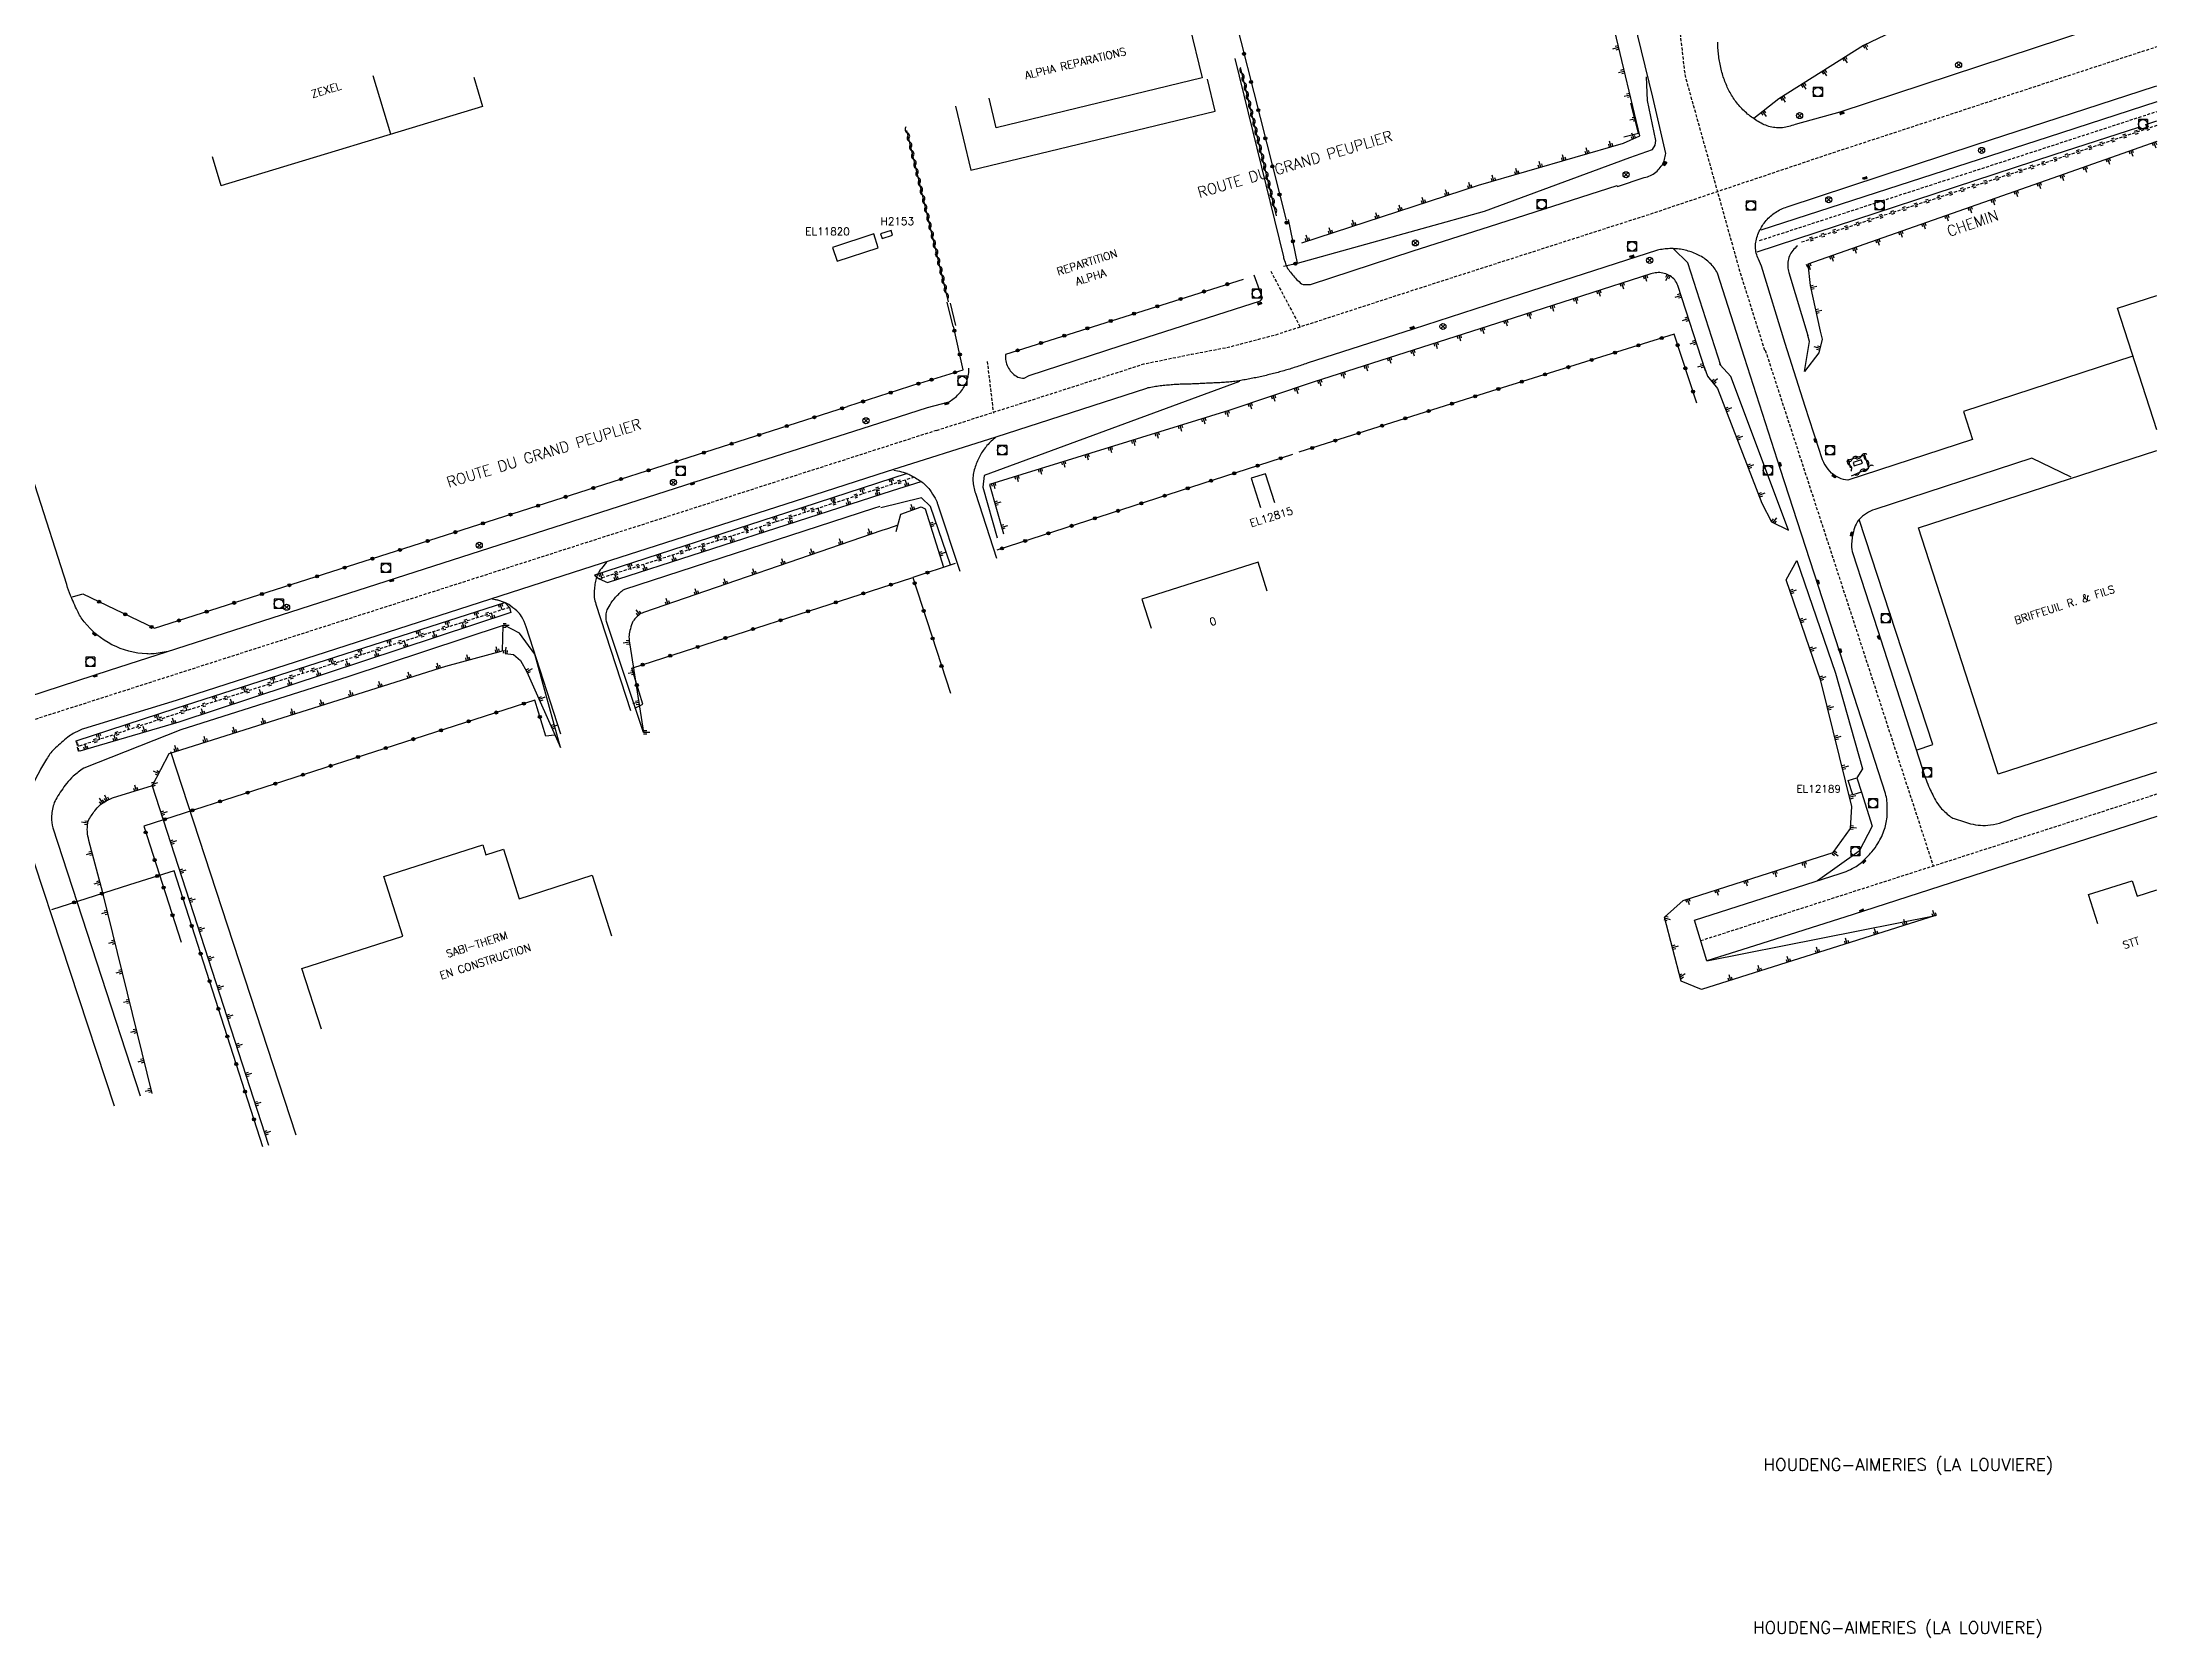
# Model space of a CAD drawing. Header units: millimetres. Extents: x 132000 to 133000, y 130999 to 132002.
# Drawn here: x 132653.7 to 133000.1, y 131235.3 to 131496.5 of the extents above; entities that cross this region are included whole.
import ezdxf
from ezdxf.enums import TextEntityAlignment as Align

# ---------------------------------------------------------------- set-up
doc = ezdxf.new("R2010")
doc.units = ezdxf.units.MM
doc.linetypes.add('DASHED', pattern=[0.75, 0.5, -0.25])
doc.layers.get('0').update_dxf_attribs({"linetype": 'CONTINUOUS'})
for name, color, linetype in [('W0001', 6, 'DASHED'), ('W0008', 7, 'CONTINUOUS'), ('W0100', 7, 'CONTINUOUS'), ('W0112', 1, 'DASHED'), ('W0211', 2, 'CONTINUOUS'), ('W0220', 5, 'DASHED'), ('W0310', 3, 'CONTINUOUS'), ('W0322', 7, 'CONTINUOUS'), ('W0400', 7, 'CONTINUOUS'), ('W0420', 7, 'CONTINUOUS'), ('W0469', 7, 'CONTINUOUS'), ('W0980', 7, 'CONTINUOUS'), ('W0984', 7, 'CONTINUOUS'), ('W0989', 7, 'CONTINUOUS'), ('W0991', 7, 'CONTINUOUS'), ('W1102', 7, 'CONTINUOUS')]:
    doc.layers.add(name, color=color, linetype=linetype)
doc.styles.get("Standard").update_dxf_attribs({"font": 'romans.shx', "width": 0.85})

# ---------------------------------------------------------------- blocks, each defined once
blk = doc.blocks.new('t211o')
at = {"color": 0, "linetype": 'Continuous'}
for p, q in [((-0.29, 0.5), (-0.29, 0)), ((0, 1), (0, 0)), ((0.29, 0.5), (0.29, 0))]:
    blk.add_line(p, q, dxfattribs=at)
blk = doc.blocks.new('T400')
for p, q in [((-0.15, 0.3), (0.15, 0.3)), ((-0.15, -0.25), (-0.15, 0.3)), ((-0.15, 0.15), (0.15, 0.15)), ((-0.15, 0), (0.15, 0)), ((0.15, 0.3), (0.15, -0.25)), ((-0.15, -0.15), (0.15, -0.15)), ((-0.15, -0.25), (-0.15, -0.3)), ((-0.15, -0.3), (0.15, -0.3)), ((0.15, -0.3), (0.15, -0.25))]:
    blk.add_line(p, q)
blk = doc.blocks.new('T420')
for p, q in [((0.75, 0.75), (-0.75, 0.75)), ((-0.75, 0.75), (-0.75, -0.75)), ((0.75, 0.75), (0.75, -0.75)), ((0.75, -0.75), (-0.75, -0.75))]:
    blk.add_line(p, q)
blk.add_ellipse((0, 0), major_axis=(-0.53, 0.53), ratio=1, start_param=3.926991, end_param=10.210176)
blk = doc.blocks.new('t322o')
at = {"color": 0, "linetype": 'Continuous'}
for radius in [0.25, 0.15]:
    blk.add_circle((0, 0), radius, dxfattribs=at)
blk = doc.blocks.new('t310o')
at = {"color": 0, "linetype": 'Continuous'}
for centre, start, end in [((-0.5, 0.38), 216.8699, 323.1304), ((0.5, -0.37), 36.8699, 143.1303)]:
    blk.add_arc(centre, 0.625, start, end, dxfattribs=at)
blk = doc.blocks.new('t220o')
at = {"color": 0, "linetype": 'Continuous'}
for p, q in [((-0.25, 0.25), (0.25, 0.25)), ((-0.25, -0.25), (0.25, -0.25))]:
    blk.add_line(p, q, dxfattribs=at)
blk = doc.blocks.new('T469')
at = {"color": 0, "linetype": 'Continuous', "flags": 128}
for points in [[(-0.35, 0.35), (0.35, -0.35)], [(-0.35, -0.35), (0.35, 0.35)]]:
    blk.add_lwpolyline(points, dxfattribs=at)
at = {"color": 0, "linetype": 'Continuous'}
blk.add_circle((0, 0), 0.5, dxfattribs=at)

msp = doc.modelspace()

# ---------------------------------------------------------------- linework, layer by layer
at = {"layer": 'W0001', "flags": 128}
for points in [[(132935.8, 131446.06), (132931.72, 131459.03), (132922.78, 131491), (132921.62, 131501), (132920.89, 131509.06), (132928.72, 131510.05), (132934.04, 131510.5), (132939.72, 131510.57), (132949.88, 131509.77), (132956.74, 131509.31), (132962.89, 131509.79), (132968.99, 131511.18), (132976.15, 131513.63), (132979.38, 131515.35), (132982.68, 131518.35), (132986.3, 131519.83), (132986.57, 131525.77), (132988.73, 131544.66), (132989.32, 131550.64), (132989.07, 131556.13), (132988.75, 131562.5), (132982.99, 131563.82), (132979.04, 131566.21), (132976.39, 131568.44)], [(132800.18, 131432.96), (132817.19, 131438.4), (132834.12, 131443.84), (132841.99, 131445.45), (132847.92, 131446.58), (132855.73, 131448.63), (132878.48, 131456.01), (132917.14, 131468.42), (132947.04, 131478.46), (133000, 131495.8)], [(132934.95, 131464.05), (132975.7, 131477.27), (133000, 131485.18)], [(132854.88, 131459.03), (132859.71, 131449.92)], [(132935.87, 131446.08), (132963.36, 131361.65)], [(132808.46, 131444.26), (132809.47, 131435.79)], [(132800.18, 131432.96), (132636.61, 131380.52)], [(132925.29, 131349.41), (133000, 131373.43)]]:
    msp.add_lwpolyline(points, dxfattribs=at)
at = {"layer": 'W0008', "flags": 128}
for points in [[(132857.65, 131459.47), (132857.65, 131459.47), (132857.84, 131459.26), (132857.99, 131459.05), (132858.13, 131458.84), (132858.28, 131458.64), (132858.44, 131458.44), (132858.6, 131458.24), (132858.77, 131458.05), (132858.94, 131457.86), (132859.12, 131457.68), (132859.31, 131457.49), (132859.52, 131457.31), (132859.73, 131457.14), (132859.95, 131456.98), (132860.18, 131456.83), (132861.39, 131456.83), (132878.23, 131462.34), (132890.71, 131466.33), (132911.64, 131473.03), (132911.69, 131472.87), (132916.03, 131474.37), (132916.3, 131474.42), (132916.56, 131474.49), (132916.81, 131474.58), (132917.05, 131474.67), (132917.29, 131474.79), (132917.52, 131474.92), (132917.73, 131475.07), (132917.95, 131475.23), (132918.15, 131475.41), (132918.34, 131475.6), (132918.51, 131475.79), (132918.67, 131475.99), (132918.82, 131476.2), (132918.96, 131476.41), (132919.08, 131476.63), (132919.19, 131476.85), (132919.29, 131477.08), (132919.37, 131477.32), (132919.44, 131477.56), (132919.5, 131477.81), (132919.55, 131478.06), (132919.58, 131478.32), (132917.47, 131487.51), (132910.61, 131515.45)], [(132989, 131498.57), (132948.08, 131485.06), (132940.75, 131483.06), (132940.49, 131482.96), (132940.23, 131482.86), (132939.97, 131482.78), (132939.72, 131482.7), (132939.46, 131482.64), (132939.21, 131482.59), (132938.95, 131482.55), (132938.7, 131482.52), (132938.44, 131482.5), (132938.19, 131482.49), (132937.94, 131482.49), (132937.69, 131482.51), (132937.44, 131482.53), (132937.19, 131482.57), (132936.94, 131482.62), (132936.69, 131482.67), (132936.44, 131482.74), (132936.19, 131482.82), (132935.94, 131482.91), (132935.7, 131483.01), (132935.45, 131483.12), (132935.21, 131483.25), (132934.96, 131483.38), (132934.72, 131483.52), (132934.48, 131483.67), (132934.25, 131483.81), (132934.03, 131483.96), (132933.81, 131484.12), (132933.59, 131484.27), (132933.38, 131484.43), (132933.17, 131484.6), (132932.97, 131484.76), (132932.77, 131484.93), (132932.58, 131485.11), (132932.39, 131485.28), (132932.21, 131485.46), (132932.03, 131485.64), (132931.86, 131485.83), (132931.69, 131486.01), (132931.52, 131486.2), (132931.36, 131486.4), (132931.21, 131486.59), (132931.05, 131486.79), (132930.91, 131487), (132930.76, 131487.2), (132930.62, 131487.41), (132930.49, 131487.62), (132930.35, 131487.83), (132930.23, 131488.05), (132930.1, 131488.27), (132929.98, 131488.49), (132929.87, 131488.71), (132929.76, 131488.94), (132929.65, 131489.17), (132929.55, 131489.4), (132929.45, 131489.64), (132929.35, 131489.87), (132929.26, 131490.11), (132929.17, 131490.35), (132929.08, 131490.6), (132929, 131490.84), (132928.92, 131491.09), (132928.85, 131491.34), (132928.78, 131491.6), (132928.71, 131491.85), (132928.64, 131492.11), (132928.58, 131492.37), (132928.53, 131492.63), (132928.47, 131492.9), (132928.42, 131493.17), (132928.37, 131493.43), (132928.33, 131493.7), (132928.29, 131493.96), (132928.25, 131494.22), (132928.22, 131494.48), (132928.19, 131494.75), (132928.16, 131495.01), (132928.14, 131495.26), (132928.12, 131495.52), (132928.11, 131495.78), (132928.1, 131496.04), (132928.1, 131496.29), (132928.09, 131496.55)], [(132803.26, 131486.02), (132805.8, 131475.55), (132845.78, 131485.25), (132844.55, 131490.46)], [(132939.11, 131447.2), (132935.23, 131459.84), (132934.75, 131460.98), (132934.64, 131461.23), (132934.55, 131461.48), (132934.47, 131461.73), (132934.4, 131461.98), (132934.35, 131462.23), (132934.31, 131462.48), (132934.28, 131462.74), (132934.27, 131462.99), (132934.27, 131463.25), (132934.29, 131463.5), (132934.31, 131463.76), (132934.36, 131464.02), (132934.41, 131464.27), (132934.48, 131464.53), (132934.57, 131464.79), (132934.67, 131465.05), (132934.77, 131465.31), (132934.89, 131465.56), (132935.01, 131465.8), (132935.13, 131466.03), (132935.26, 131466.26), (132935.4, 131466.49), (132935.55, 131466.7), (132935.7, 131466.91), (132935.85, 131467.12), (132936.02, 131467.31), (132936.19, 131467.5), (132936.36, 131467.69), (132936.54, 131467.86), (132936.73, 131468.03), (132936.92, 131468.2), (132937.12, 131468.36), (132937.33, 131468.51), (132937.54, 131468.65), (132937.76, 131468.79), (132937.98, 131468.92), (132938.21, 131469.05), (132938.45, 131469.16), (132938.69, 131469.28), (132938.94, 131469.38), (132939.2, 131469.48), (132939.46, 131469.57), (132970.4, 131479.75), (132999.62, 131489.26), (133000, 131489.38)], [(133000, 131486.76), (132982.21, 131480.95), (132935.12, 131465.75), (132935.02, 131465.89)], [(132934.56, 131462.2), (132983.15, 131478.14), (132997.06, 131482.62), (132997.22, 131482.25), (132998.36, 131482.58), (132998.21, 131483.06), (133000, 131483.64)], [(132932.49, 131444.92), (132928.07, 131458.71), (132927.94, 131458.94), (132927.79, 131459.16), (132927.64, 131459.37), (132927.49, 131459.58), (132927.33, 131459.78), (132927.16, 131459.97), (132926.99, 131460.16), (132926.81, 131460.34), (132926.63, 131460.51), (132926.44, 131460.68), (132926.24, 131460.84), (132926.04, 131460.99), (132925.84, 131461.14), (132925.63, 131461.28), (132925.41, 131461.41), (132925.18, 131461.54), (132924.95, 131461.66), (132924.72, 131461.78), (132924.48, 131461.89), (132924.23, 131461.99), (132923.99, 131462.08), (132923.74, 131462.17), (132923.5, 131462.25), (132923.25, 131462.33), (132923, 131462.4), (132922.76, 131462.46), (132922.51, 131462.51), (132922.26, 131462.56), (132922.01, 131462.61), (132921.76, 131462.64), (132921.51, 131462.67), (132921.26, 131462.69), (132921.01, 131462.71), (132920.76, 131462.72), (132920.5, 131462.72), (132920.25, 131462.72), (132919.99, 131462.71), (132919.74, 131462.69), (132919.48, 131462.67), (132919.23, 131462.64), (132918.97, 131462.6), (132918.72, 131462.56), (132918.46, 131462.51), (132918.2, 131462.45), (132892.37, 131454.11), (132878.19, 131449.51), (132860.85, 131443.95), (132860.62, 131443.87), (132860.38, 131443.78), (132860.14, 131443.7), (132859.91, 131443.62), (132859.67, 131443.54), (132859.43, 131443.46), (132859.19, 131443.39), (132858.96, 131443.31), (132858.72, 131443.23), (132858.48, 131443.16), (132858.24, 131443.08), (132858, 131443.01), (132857.76, 131442.94), (132857.53, 131442.87), (132857.29, 131442.8), (132857.05, 131442.73), (132856.81, 131442.66), (132856.57, 131442.59), (132856.33, 131442.53), (132856.09, 131442.46), (132855.84, 131442.4), (132855.6, 131442.33), (132855.36, 131442.27), (132855.12, 131442.21), (132854.88, 131442.15), (132854.64, 131442.09), (132854.39, 131442.03), (132854.15, 131441.97), (132853.91, 131441.91), (132853.67, 131441.85), (132853.42, 131441.8), (132853.18, 131441.75), (132852.94, 131441.69), (132852.69, 131441.64), (132852.45, 131441.59), (132852.2, 131441.54), (132851.96, 131441.49), (132851.71, 131441.44), (132851.47, 131441.39), (132851.22, 131441.34), (132850.98, 131441.3), (132850.73, 131441.25), (132850.48, 131441.21), (132850.24, 131441.16), (132849.99, 131441.12), (132849.74, 131441.08), (132849.5, 131441.04), (132849.26, 131441.01), (132849.01, 131440.97), (132848.77, 131440.95), (132848.53, 131440.92), (132848.28, 131440.89), (132848.04, 131440.87), (132847.79, 131440.85), (132847.55, 131440.83), (132847.3, 131440.81), (132847.06, 131440.8), (132846.81, 131440.78), (132846.57, 131440.77), (132846.32, 131440.76), (132846.08, 131440.75), (132845.83, 131440.74), (132845.58, 131440.73), (132845.34, 131440.71), (132845.09, 131440.7), (132844.85, 131440.69), (132844.6, 131440.68), (132844.36, 131440.67), (132844.11, 131440.65), (132843.87, 131440.64), (132843.62, 131440.62), (132843.36, 131440.61), (132843.11, 131440.6), (132842.86, 131440.59), (132842.61, 131440.58), (132842.35, 131440.57), (132842.1, 131440.56), (132841.85, 131440.55), (132841.6, 131440.55), (132841.34, 131440.54), (132841.09, 131440.53), (132840.84, 131440.52), (132840.59, 131440.51), (132840.33, 131440.5), (132840.08, 131440.5), (132839.83, 131440.48), (132839.58, 131440.47), (132839.32, 131440.46), (132839.07, 131440.45), (132838.82, 131440.43), (132838.57, 131440.41), (132838.31, 131440.39), (132838.06, 131440.37), (132837.81, 131440.35), (132837.56, 131440.32), (132837.3, 131440.29), (132837.05, 131440.26), (132836.79, 131440.23), (132836.54, 131440.19), (132836.29, 131440.16), (132836.04, 131440.12), (132835.78, 131440.08), (132835.53, 131440.04), (132835.28, 131439.99), (132835.03, 131439.94), (132834.78, 131439.9), (132834.53, 131439.84), (132809.9, 131431.86), (132809.7, 131431.7), (132809.5, 131431.54), (132809.31, 131431.37), (132809.13, 131431.19), (132808.95, 131431.02), (132808.77, 131430.84), (132808.6, 131430.65), (132808.43, 131430.47), (132808.27, 131430.28), (132808.12, 131430.08), (132807.97, 131429.89), (132807.82, 131429.69), (132807.68, 131429.48), (132807.55, 131429.27), (132807.42, 131429.06), (132807.3, 131428.85), (132807.18, 131428.63), (132807.07, 131428.41), (132806.96, 131428.18), (132806.86, 131427.96), (132806.76, 131427.72), (132806.67, 131427.49), (132806.58, 131427.25), (132806.5, 131427.01), (132806.42, 131426.76), (132806.35, 131426.51), (132806.28, 131426.25), (132806.23, 131425.99), (132806.19, 131425.73), (132806.15, 131425.48), (132806.13, 131425.22), (132806.12, 131424.96), (132806.13, 131424.7), (132806.14, 131424.45), (132806.16, 131424.19), (132806.2, 131423.94), (132806.25, 131423.68), (132806.31, 131423.43), (132806.38, 131423.17), (132806.46, 131422.92), (132806.55, 131422.67), (132809.99, 131412.02)], [(132811.44, 131445.39), (132811.44, 131445.12), (132811.45, 131444.85), (132811.47, 131444.59), (132811.51, 131444.33), (132811.57, 131444.08), (132811.64, 131443.84), (132811.73, 131443.6), (132811.84, 131443.37), (132811.96, 131443.15), (132812.09, 131442.93), (132812.25, 131442.71), (132812.42, 131442.51), (132812.6, 131442.31), (132812.8, 131442.11), (132813.02, 131441.95), (132813.25, 131441.81), (132813.48, 131441.7), (132813.73, 131441.61), (132813.99, 131441.55), (132814.26, 131441.51), (132814.54, 131441.51), (132815.33, 131441.97), (132830.42, 131446.87), (132853.22, 131454.18), (132853.54, 131454.63), (132852.18, 131458.37)], [(132803.34, 131450.15), (132802.48, 131453.77)], [(132798.7, 131436.71), (132802.21, 131437.66), (132802.43, 131437.79), (132802.64, 131437.92), (132802.85, 131438.06), (132803.05, 131438.21), (132803.24, 131438.36), (132803.43, 131438.53), (132803.61, 131438.7), (132803.78, 131438.87), (132803.95, 131439.05), (132804.11, 131439.24), (132804.26, 131439.44), (132804.41, 131439.64), (132804.55, 131439.86), (132804.68, 131440.07), (132804.8, 131440.29), (132804.91, 131440.52), (132805.02, 131440.74), (132805.11, 131440.97), (132805.19, 131441.2), (132805.26, 131441.43), (132805.32, 131441.67), (132805.37, 131441.91), (132805.41, 131442.15), (132805.44, 131442.39), (132805.46, 131442.64), (132805.48, 131442.89), (132805.48, 131443.14)], [(132635.44, 131384.17), (132664.77, 131393.68), (132713.29, 131409.31), (132762.03, 131424.98), (132789.33, 131433.7), (132798.7, 131436.71)], [(132960.6, 131380.61), (132963.3, 131381.54), (132951.25, 131418.38)]]:
    msp.add_lwpolyline(points, dxfattribs=at)
for points in [[(132849.02, 131493.87), (132856.96, 131461.36, 0.02407), (132857.14, 131460.75, 0.014347), (132857.53, 131459.74, 0.023135), (132857.65, 131459.47, 0.023135)], [(132674.36, 131396.78, -0.040056), (132671.73, 131396.36, -0.039665), (132670.86, 131396.36, -0.217847), (132660.59, 131401.62, -0.054091), (132659.49, 131403.41, -0.013355), (132658.38, 131405.93, -0.019505), (132657.74, 131407.7), (132652.55, 131423.87), (132641.78, 131457.15)], [(132996.08, 131445.09), (132968.35, 131436.03), (132969.78, 131431.47), (132949.39, 131424.79, -0.154736), (132946.73, 131425.98, -0.037481), (132945.66, 131427.32, -0.070468), (132945.26, 131428.15), (132942.42, 131436.85), (132939.11, 131447.2)], [(133000, 131369.72), (132978.82, 131362.94), (132950.26, 131353.71), (132934.11, 131348.58), (132926.32, 131346.09), (132924.27, 131352.74), (132948.11, 131360.38, 0.055308), (132950.76, 131361.57, 0.051599), (132951.63, 131362.22, 0.029117), (132953.31, 131363.95, 0.041015), (132954.32, 131365.33, 0.05809), (132955.41, 131367.69, 0.067435), (132955.82, 131369.89, 0.030715), (132955.79, 131372.29, 0.059721), (132955.55, 131373.5), (132948.71, 131394.6), (132938.38, 131426.56), (132932.49, 131444.92)], [(132809.9, 131431.86), (132791.93, 131426.17), (132778.55, 131421.86), (132742.18, 131410.17), (132698.54, 131396.11), (132675.68, 131388.74), (132660.46, 131384.1, 0.026528), (132658.81, 131383.31, 0.045137), (132657.91, 131382.71, 0.015947), (132655.92, 131381, 0.036781), (132655.14, 131380.17, 0.032422), (132654.57, 131379.37, 0.012737), (132653.32, 131377.2, 0.045428), (132651.19, 131372.3, 0.079239), (132650.7, 131369.26, 0.024788), (132650.79, 131367.33, 0.055488), (132650.97, 131366.48), (132665.51, 131322.39)], [(132985.94, 131425.29), (132979.53, 131428.43), (132953.79, 131420.01, 0.063628), (132952.42, 131419.35, 0.063766), (132951.25, 131418.38, 0.075756), (132950.74, 131417.62, 0.051383), (132950.29, 131416.35, 0.051773), (132949.99, 131414.15, 0.086484), (132950.18, 131412.82), (132954.23, 131400.34), (132962.07, 131376.1, 0.027111), (132962.62, 131374.69, 0.016197), (132963.72, 131372.43, 0.061095), (132964.58, 131371.2, 0.045737), (132966.04, 131369.83, 0.076127), (132966.81, 131369.41, 0.023555), (132969.5, 131368.56, 0.099622), (132972.74, 131368.36, 0.081363), (132976.53, 131369.53), (133000, 131377.07)], [(132793.18, 131426.43), (132793.79, 131426.32, -0.031423), (132795.01, 131426.02, -0.045208), (132795.81, 131425.68, -0.022486), (132797.61, 131424.62, -0.051734), (132798.32, 131424.05, -0.038944), (132799.05, 131423.2, -0.027164), (132799.93, 131421.85, -0.028541), (132800.14, 131421.44, -0.022621), (132800.34, 131420.91), (132803.96, 131409.93)], [(132746.14, 131411.36), (132745.28, 131410.32, 0.056608), (132744.67, 131409.4, 0.066322), (132744.36, 131408.5, 0.0176), (132744.2, 131407.53, 0.016943), (132744.1, 131406.5, 0.051539), (132744.13, 131405.58, 0.043599), (132744.38, 131404.52), (132750.08, 131387.12)], [(132738.63, 131383.21), (132732.98, 131400.81, 0.055697), (132732.23, 131402.48, 0.085371), (132731.45, 131403.4, 0.017041), (132730.13, 131404.43, 0.06148), (132729.72, 131404.66, 0.010926), (132729.1, 131404.89, 0.011163), (132728.49, 131405.09, 0.018449), (132728.2, 131405.17, 0.017978), (132727.9, 131405.23), (132727.39, 131405.3)]]:
    msp.add_lwpolyline(points, format="xyb", dxfattribs=at)
at = {"layer": 'W0100', "flags": 128}
for points in [[(132822.83, 131536.16), (132827.68, 131537.4), (132837.72, 131498.04), (132841.28, 131498.95), (132841.22, 131499.36), (132841.53, 131499.41), (132843.64, 131490.68), (132843.64, 131490.68), (132843.64, 131490.68), (132809.94, 131482.5), (132808.76, 131487.36)], [(132724.4, 131490.79), (132725.84, 131486.01), (132682.98, 131473.02)], [(132912.7, 131481), (132915.11, 131481.61), (132913.87, 131486.54)], [(132681.53, 131477.81), (132682.98, 131473.03)], [(133000, 131433.03), (132993.57, 131452.95), (133000, 131455.03)], [(133000, 131385.09), (132974.02, 131376.68), (132960.98, 131417.03), (133000, 131429.66)], [(132855.56, 131421.08), (132854.05, 131425.85), (132851.71, 131425.11), (132853.21, 131420.34)], [(132854.33, 131406.61), (132852.82, 131411.38), (132833.8, 131405.34), (132835.31, 131400.58)], [(132699.44, 131334.94), (132696.26, 131344.84), (132712.8, 131350.16), (132709.67, 131359.89), (132725.86, 131365.09), (132726.38, 131363.46), (132729.24, 131364.37), (132731.84, 131356.28), (132743.77, 131360.12), (132746.96, 131350.21)], [(132990.33, 131352.18), (132988.81, 131356.95), (132995.97, 131359.23), (132996.78, 131356.71), (133000, 131357.74)]]:
    msp.add_lwpolyline(points, dxfattribs=at)
for points in [[(132783.87, 131460.64), (132790.63, 131462.85), (132789.88, 131465.14), (132783.12, 131462.93)], [(132791.26, 131464.36), (132792.98, 131464.91), (132792.73, 131465.68), (132791.01, 131465.13)], [(132950.41, 131427.14), (132951.77, 131427.57), (132951.59, 131428.15), (132950.24, 131427.72)], [(132949.46, 131375.64), (132950.88, 131376.07), (132951.6, 131373.74), (132950.19, 131373.3)]]:
    msp.add_lwpolyline(points, close=True, dxfattribs=at)
at = {"layer": 'W0112', "flags": 128}
msp.add_lwpolyline([(132659.35, 131381.85), (132659.57, 131380.48), (132659.75, 131380.51), (132659.54, 131381.88)], close=True, dxfattribs=at)
at = {"layer": 'W0211', "flags": 128}
for points in [[(132859.98, 131463.69), (132888.89, 131473.1), (132912.64, 131480.01), (132915.33, 131481.17), (132907.12, 131515.5), (132900.75, 131532.23)], [(132993.3, 131514.01), (132986.31, 131512.43), (132951.94, 131495.97), (132938.09, 131487.22), (132934.01, 131484.03)], [(132859.25, 131460.33), (132889.91, 131468.84), (132913.67, 131477.64), (132917.41, 131478.93), (132917.86, 131479.64), (132917.96, 131480.43), (132916.59, 131487), (132916.43, 131490.87)], [(133000, 131480.27), (132983.9, 131474.59), (132942.83, 131460.18), (132943.23, 131456.67), (132944.87, 131449.2)], [(132941.17, 131463.15), (132940.95, 131462.99), (132940.74, 131462.81), (132940.55, 131462.63), (132940.38, 131462.43), (132940.22, 131462.22), (132940.08, 131462), (132939.95, 131461.76), (132939.84, 131461.52), (132939.74, 131461.26), (132939.67, 131461.01), (132939.61, 131460.77), (132939.57, 131460.52), (132939.55, 131460.28), (132939.54, 131460.03), (132939.54, 131459.79), (132939.57, 131459.54), (132939.61, 131459.29), (132939.66, 131459.05), (132939.74, 131458.8), (132942.85, 131448.49)], [(132928.58, 131443.57), (132923.21, 131460.42), (132920.83, 131462.7)], [(132926.08, 131442.71), (132921.54, 131456.67), (132921.44, 131456.92), (132921.32, 131457.16), (132921.19, 131457.38), (132921.04, 131457.59), (132920.88, 131457.78), (132920.69, 131457.95), (132920.49, 131458.11), (132920.27, 131458.26), (132920.03, 131458.39), (132919.8, 131458.5), (132919.56, 131458.59), (132919.32, 131458.66), (132919.08, 131458.72), (132918.84, 131458.76), (132918.59, 131458.79), (132918.35, 131458.79), (132918.1, 131458.78), (132917.86, 131458.76), (132917.61, 131458.71), (132917.36, 131458.65), (132917.11, 131458.58), (132894.75, 131451.41), (132861.85, 131440.84), (132848.05, 131436.22), (132808.82, 131424.12), (132811.11, 131416.03)], [(132944.87, 131449.2), (132945.19, 131447.88), (132944.62, 131445.68), (132942.29, 131442.6), (132943.1, 131447.49), (132942.85, 131448.49)], [(132925.84, 131443.38), (132926.4, 131441.83), (132928.02, 131439.81), (132935.33, 131421.04), (132936.88, 131418), (132939.65, 131416.61), (132930.24, 131441.8), (132928.46, 131443.69), (132928.41, 131443.84)], [(132849.76, 131440.95), (132807.99, 131425.58), (132807.73, 131423.66), (132810.07, 131415.35)], [(132795.36, 131425.89), (132775.74, 131419.54), (132744.16, 131409.23), (132744.9, 131408.65), (132746.31, 131408.06), (132792.96, 131423.09), (132797.64, 131424.6)], [(132802.45, 131410.94), (132799.2, 131420.51), (132797.73, 131421.93), (132791.02, 131420.3)], [(132793.56, 131416.41), (132794.34, 131419.26), (132797.66, 131420.43), (132798.33, 131420.09), (132801.29, 131410.55)], [(132925.41, 131341.41), (132922.08, 131342.76), (132919.37, 131353.26), (132922.45, 131356.01), (132942.17, 131362.29), (132946.99, 131363.83), (132949.8, 131367.76), (132950.07, 131371.4), (132944.97, 131391.94), (132939.29, 131408.49), (132941.03, 131411.63), (132947.36, 131393.2), (132951.77, 131377.54), (132950.88, 131376.07)], [(132659.35, 131381.85), (132659.29, 131382.13), (132675.67, 131387.5), (132729.5, 131404.76), (132730.22, 131403.96), (132730.46, 131403.15), (132676.11, 131385.18), (132659.86, 131380.44), (132659.57, 131380.48)], [(132729.52, 131396.45), (132730.88, 131396.27), (132732.04, 131395.26), (132733.08, 131393.41), (132738.61, 131381.04), (132734.4, 131396.3), (132731.88, 131399.76), (132729.38, 131401.08)], [(132674.72, 131380.36), (132695.27, 131317.62)], [(132671.67, 131374.94), (132690.77, 131315.92)], [(132951.6, 131373.74), (132953.35, 131368.14), (132951.23, 131364.08), (132944.4, 131359.19)], [(132926.32, 131346.09), (132963.76, 131353.52), (132925.41, 131341.41)]]:
    msp.add_lwpolyline(points, dxfattribs=at)
for points in [[(132793.85, 131417.46), (132792.16, 131416.86), (132791.22, 131416.59), (132752.18, 131403.14, 0.086554), (132751.4, 131402.71, 0.065923), (132750.6, 131401.87, 0.064646), (132750.35, 131401.41, 0.026109), (132749.94, 131400.18, 0.069126), (132749.81, 131399.14, 0.053943), (132749.96, 131397.82), (132752.21, 131383.5), (132746.23, 131401.32, -0.069847), (132746.05, 131402.7, -0.111746), (132746.25, 131403.56, -0.028927), (132746.89, 131404.7, -0.038646), (132747.48, 131405.48, -0.028516), (132748.7, 131406.71, -0.104937), (132749.11, 131406.95), (132789.92, 131420.24), (132790.93, 131420.57)], [(132671.73, 131324.39), (132663.67, 131357.25), (132661.37, 131365.82, -0.047138), (132661.13, 131367.27, -0.050115), (132661.17, 131368.65, -0.103529), (132661.38, 131369.25, -0.032621), (132662.5, 131370.88, -0.073699), (132663.6, 131371.91, -0.059834), (132665.24, 131372.78), (132671.81, 131374.82), (132674.51, 131380.08), (132719.82, 131394.33), (132729.09, 131396.84), (132729.2, 131401), (132703.76, 131392.6), (132676.42, 131383.94), (132660.52, 131377.64, 0.035249), (132658.8, 131376.32, 0.047748), (132657.71, 131375.14, 0.025117), (132656.11, 131372.8, 0.060587), (132655.61, 131371.73, 0.06927), (132655.24, 131369.6, 0.087305), (132655.49, 131367.89), (132669.79, 131324)]]:
    msp.add_lwpolyline(points, format="xyb", dxfattribs=at)
at = {"layer": 'W0220', "flags": 128}
for points in [[(133000, 131482.89), (132983.42, 131477.33), (132941.65, 131463.7)], [(132796.52, 131425.29), (132792.7, 131424.05), (132744.9, 131408.65)], [(132730.22, 131403.96), (132675.59, 131386.51), (132659.65, 131381.2)]]:
    msp.add_lwpolyline(points, dxfattribs=at)
at = {"layer": 'W0310', "flags": 128}
for points in [[(132855.86, 131468.09), (132849.99, 131492.23)], [(132802.12, 131454), (132795.31, 131482.04)], [(132949.97, 131425.5), (132952.82, 131426.8), (132952.18, 131428.92), (132949.48, 131428.07), (132949.76, 131426.82)]]:
    msp.add_lwpolyline(points, dxfattribs=at)
at = {"layer": 'W0322', "flags": 128}
for points in [[(132844.68, 131517.63), (132857.4, 131467.36)], [(132856.98, 131459.83), (132859.25, 131460.33), (132857.78, 131467.49)], [(132811.54, 131445.45), (132850.43, 131457.74)], [(132801.88, 131453.98), (132802.83, 131449.97)], [(132797.45, 131440.68), (132804.55, 131442.87), (132802.93, 131450.02)], [(132924.68, 131437.42), (132920.93, 131448.7), (132891.06, 131439.39), (132859.51, 131429.4)], [(132797.45, 131440.68), (132785.58, 131436.86)], [(132658.67, 131405.68), (132660.36, 131406.19), (132672.11, 131400.55), (132715.67, 131414.47), (132785.59, 131436.85)], [(132858.45, 131429.02), (132810.05, 131413.37)], [(132803.2, 131411.19), (132796.29, 131408.87)], [(132750.75, 131387.45), (132752.05, 131388.11), (132750.25, 131394.01), (132796.29, 131408.87), (132802.43, 131389.91)], [(132737.62, 131383.08), (132736.17, 131382.9), (132734.37, 131388.8), (132670.34, 131368.17), (132676.49, 131349.14)], [(132689.85, 131315.65), (132675.31, 131360.86), (132668.01, 131358.56), (132655.25, 131354.48)]]:
    msp.add_lwpolyline(points, dxfattribs=at)
at = {"layer": 'W1102', "flags": 128}
msp.add_lwpolyline([(132710.83, 131481.46), (132707.93, 131491.03)], dxfattribs=at)

# ---------------------------------------------------------------- block references
at = {"layer": 'W0211'}
for p, rotation in [((132911.86, 131495.69), 103.4533214804266), ((132948.79, 131493.98), 212.2997371975023), ((132952.19, 131496.09), 205.5917833835017), ((132912.79, 131491.8), 103.4533214804266), ((132945.41, 131491.84), 212.2997371975023), ((132913.72, 131487.91), 103.4533214804266), ((132938.65, 131487.57), 212.2997371975023), ((132942.03, 131489.7), 212.2997371975023), ((132914.65, 131484.02), 103.4533214804266), ((132935.45, 131485.16), 217.9144994819715), ((132910.59, 131479.42), 16.22436342666414), ((132914.35, 131480.75), 23.26896195370133), ((132899.07, 131476.06), 16.22436342666414), ((132902.91, 131477.18), 16.22436342666414), ((132906.75, 131478.3), 16.22436342666414), ((132991.98, 131477.44), 199.4372236907742), ((132995.75, 131478.77), 199.4372236907742), ((132999.52, 131480.1), 199.4372236907742), ((132887.56, 131472.67), 18.03485578024145), ((132891.39, 131473.83), 16.22436342666414), ((132895.23, 131474.94), 16.22436342666414), ((132980.66, 131473.45), 199.3412878910271), ((132984.43, 131474.78), 199.4372236907742), ((132988.2, 131476.11), 199.4372236907742), ((132876.15, 131468.95), 18.03485578024145), ((132879.95, 131470.19), 18.03485578024145), ((132883.76, 131471.43), 18.03485578024145), ((132973.11, 131470.8), 199.3412878910271), ((132976.88, 131472.13), 199.3412878910271), ((132868.54, 131466.48), 18.03485578024145), ((132872.35, 131467.71), 18.03485578024145), ((132961.79, 131466.83), 199.3412878910271), ((132965.56, 131468.15), 199.3412878910271), ((132969.34, 131469.48), 199.3412878910271), ((132860.94, 131464), 18.03485578024145), ((132864.74, 131465.24), 18.03485578024145), ((132950.46, 131462.86), 199.3412878910271), ((132954.24, 131464.18), 199.3412878910271), ((132958.01, 131465.5), 199.3412878910271), ((132942.92, 131460.21), 199.3412878910271), ((132946.69, 131461.53), 199.3412878910271), ((132912.39, 131457.06), 197.7731742441078), ((132916.19, 131458.28), 197.7731742441078), ((132920.06, 131458.37), 151.4456554397609), ((132943.31, 131456.3), 282.3367364497185), ((132900.96, 131453.4), 197.7731742441078), ((132904.77, 131454.62), 197.7731742441078), ((132908.58, 131455.84), 197.7731742441078), ((132922.06, 131455.07), 108.0264771995061), ((132944.17, 131452.39), 282.3367364497185), ((132889.53, 131449.73), 197.8051308625513), ((132893.34, 131450.96), 197.8051308625513), ((132897.15, 131452.18), 197.7731742441078), ((132923.29, 131451.27), 108.0264771995061), ((132878.11, 131446.06), 197.8051308625513), ((132881.91, 131447.29), 197.8051308625513), ((132885.72, 131448.51), 197.8051308625513), ((132924.53, 131447.46), 108.0264771995061), ((132944.81, 131446.42), 75.51966424218973), ((132866.68, 131442.4), 197.8051308625513), ((132870.49, 131443.62), 197.8051308625513), ((132874.3, 131444.84), 197.8051308625513), ((132925.77, 131443.66), 108.0264771995061), ((132855.28, 131438.64), 198.5165626355977), ((132859.08, 131439.91), 198.5165626355977), ((132862.87, 131441.17), 197.8051308625513), ((132927.27, 131440.75), 308.7352153895098), ((132847.69, 131436.11), 197.138129542789), ((132851.49, 131437.37), 198.5165626355977), ((132929.4, 131436.27), 291.2848138024244), ((132836.23, 131432.58), 197.138129542789), ((132840.05, 131433.75), 197.138129542789), ((132843.87, 131434.93), 197.138129542789), ((132931.21, 131431.61), 291.2848138023459), ((132824.76, 131429.04), 197.138129542789), ((132828.58, 131430.22), 197.138129542789), ((132832.4, 131431.4), 197.138129542789), ((132792.67, 131425.02), 197.9479335240133), ((132795.34, 131423.86), 17.8685538829488), ((132813.29, 131425.5), 197.138129542789), ((132817.12, 131426.68), 197.138129542789), ((132820.94, 131427.86), 197.138129542789), ((132933.03, 131426.95), 291.2848138028652), ((132783.16, 131421.94), 197.9479335252362), ((132785.82, 131420.79), 17.85571795515483), ((132787.92, 131423.48), 197.9479335245872), ((132790.58, 131422.32), 17.85571795531787), ((132809.47, 131424.32), 197.138129542789), ((132809.72, 131420.93), 285.8085066836542), ((132934.84, 131422.29), 291.2848138027945), ((132773.65, 131418.86), 198.074717619284), ((132776.3, 131417.73), 17.85571795585851), ((132778.4, 131420.4), 197.9479335252809), ((132781.06, 131419.26), 17.85571795550641), ((132796.27, 131419.94), 19.49849768140992), ((132799.15, 131417.44), 287.2472357780503), ((132937.09, 131417.89), 320.9709681871531), ((132764.14, 131415.75), 198.0747176190896), ((132766.78, 131414.66), 17.85571795604827), ((132768.9, 131417.3), 198.0747176179914), ((132771.54, 131416.19), 17.85571795621113), ((132784.56, 131414.3), 19.01726595818249), ((132789.28, 131415.93), 19.01726595801152), ((132810.81, 131417.08), 285.8085066836542), ((132749.88, 131411.1), 198.0747176194285), ((132752.5, 131410.06), 17.8557179549872), ((132754.64, 131412.65), 198.0747176188779), ((132757.26, 131411.59), 17.8557179551512), ((132759.39, 131414.2), 198.0747176183513), ((132762.02, 131413.13), 17.85571795479859), ((132775.1, 131411.04), 19.01726595813758), ((132779.83, 131412.67), 19.0172659582262), ((132800.64, 131412.66), 287.2472357780503), ((132745.13, 131409.55), 198.0747176198871), ((132747.74, 131408.53), 17.85571795534047), ((132765.65, 131407.78), 19.01726595809619), ((132770.38, 131409.41), 19.01726595805251), ((132728.73, 131404.52), 197.7828315852128), ((132756.19, 131404.52), 19.01726595828739), ((132760.92, 131406.15), 19.0172659580152), ((132939.98, 131406.46), 288.9487916206335), ((132719.98, 131401.71), 197.7828315842053), ((132722.79, 131400.61), 18.29029303569192), ((132724.74, 131403.24), 197.7828315844508), ((132727.54, 131402.18), 18.29029303598492), ((132729.2, 131401), 270), ((132751.51, 131402.79), 35.7215631689523), ((132941.61, 131401.73), 288.9487916206335), ((132705.7, 131397.13), 197.7828315857157), ((132710.46, 131398.66), 197.7828315848312), ((132713.3, 131397.47), 18.29029303620641), ((132715.22, 131400.18), 197.7828315856043), ((132718.05, 131399.04), 18.29029303649577), ((132728.28, 131396.62), 15.1516110649502), ((132729.52, 131396.45), 352.6430714361841), ((132749.87, 131398.32), 98.12876910187711), ((132943.23, 131397.01), 288.9487916206335), ((132696.17, 131394.07), 197.7828315852252), ((132699.06, 131392.77), 18.29029303681504), ((132700.94, 131395.6), 197.7828315860097), ((132703.8, 131394.34), 18.29029303616718), ((132708.55, 131395.91), 18.29029303642802), ((132718.64, 131393.96), 17.45297630574081), ((132723.45, 131395.31), 15.15161106505768), ((132733.06, 131393.44), 299.3456440145037), ((132750.66, 131393.38), 98.9392307110889), ((132686.65, 131391.02), 197.7828315847228), ((132689.56, 131389.63), 18.29029303673295), ((132691.41, 131392.55), 197.7828315849755), ((132694.31, 131391.2), 18.29029303655968), ((132704.33, 131389.46), 17.45297630544093), ((132709.1, 131390.96), 17.45297630572968), ((132713.87, 131392.46), 17.45297630557032), ((132944.85, 131392.28), 288.9487916206335), ((132677.13, 131387.97), 197.7828315848275), ((132680.07, 131386.49), 18.29029303551551), ((132681.89, 131389.49), 197.7828315856335), ((132684.81, 131388.06), 18.29029303649984), ((132694.79, 131386.46), 17.45297630587394), ((132699.56, 131387.96), 17.45297630548385), ((132735.11, 131388.87), 294.1027648607216), ((132751.44, 131388.44), 98.93923071221417), ((132946.09, 131387.43), 283.957685368788), ((132662.87, 131383.31), 198.1382164374706), ((132667.62, 131384.86), 198.1382164367308), ((132670.51, 131383.55), 16.26439018790097), ((132672.38, 131386.42), 198.1382164370674), ((132675.31, 131384.95), 16.26439018808366), ((132685.25, 131383.46), 17.45297630580335), ((132690.02, 131384.96), 17.45297630575897), ((132737.15, 131384.31), 294.1027648611084), ((132752.21, 131383.5), 270), ((132660.91, 131380.75), 16.26439018898143), ((132665.71, 131382.15), 16.26439018811056), ((132675.71, 131380.46), 17.45297630574499), ((132680.48, 131381.96), 17.45297630568739), ((132947.29, 131382.58), 283.957685368788), ((132672.8, 131376.76), 62.77815356254075), ((132948.5, 131377.73), 283.957685368788), ((132663.6, 131371.91), 34.72104868592753), ((132664.38, 131372.38), 28.01544110494253), ((132669.11, 131373.98), 17.31161411191796), ((132671.67, 131374.94), 287.9298843920294), ((132949.71, 131372.88), 283.957685368788), ((132673.21, 131370.18), 287.9298843918462), ((132661.17, 131368.69), 81.0847806703698), ((132674.75, 131365.42), 287.9298843917755), ((132949.81, 131367.93), 265.6918796350459), ((132661.92, 131363.79), 104.9687118513426), ((132946.99, 131363.83), 234.4688101576749), ((132663.21, 131358.96), 104.9687118512932), ((132676.29, 131360.67), 287.9298843917054), ((132932.64, 131359.26), 197.6862239392535), ((132937.41, 131360.78), 197.6862239392328), ((132942.17, 131362.29), 197.6862239395096), ((132677.83, 131355.91), 287.9298843919764), ((132923.12, 131356.22), 198.8993985540963), ((132927.88, 131357.74), 197.6862239394127), ((132664.44, 131354.11), 103.7850973212656), ((132919.41, 131353.09), 254.6701064070799), ((132958.79, 131351.95), 17.52657338680285), ((132963.56, 131353.45), 17.52657341169546), ((132665.63, 131349.26), 103.7850973212316), ((132679.37, 131351.15), 287.9298843917963), ((132920.66, 131348.25), 284.4614664144818), ((132949.25, 131348.93), 17.52657338673859), ((132954.02, 131350.44), 17.5265733872372), ((132680.9, 131346.39), 287.9298843919555), ((132934.95, 131344.42), 17.52657338655887), ((132939.72, 131345.92), 17.52657338672527), ((132944.48, 131347.43), 17.52657338648658), ((132666.82, 131344.4), 103.7850973213035), ((132682.44, 131341.64), 287.9298843919947), ((132921.91, 131343.41), 304.6082200740665), ((132930.18, 131342.91), 17.52657338684869), ((132668.01, 131339.55), 103.7850973212658), ((132669.2, 131334.69), 103.7850973213618), ((132683.98, 131336.88), 287.9298843918166), ((132685.52, 131332.12), 287.9298843917479), ((132670.39, 131329.83), 103.7850973214877), ((132687.06, 131327.37), 287.9298843920126), ((132671.58, 131324.98), 103.7850973208576), ((132688.6, 131322.61), 287.9298843919437), ((132690.14, 131317.85), 287.9298843918754)]:
    msp.add_blockref('t211o', p, dxfattribs=dict(at, rotation=rotation))
at = {"layer": 'W0220'}
for p, rotation in [((132992.8, 131480.48), 198.5490101777655), ((132994.7, 131481.12), 198.5490101777655), ((132996.59, 131481.75), 198.5490101777655), ((132998.49, 131482.39), 198.5490101777655), ((132981.42, 131476.68), 198.0697289056016), ((132983.32, 131477.3), 198.0697289056016), ((132985.22, 131477.93), 198.5490101777655), ((132987.11, 131478.57), 198.5490101777655), ((132989.01, 131479.21), 198.5490101777655), ((132990.9, 131479.84), 198.5490101777655), ((132971.91, 131473.58), 198.0697289056016), ((132973.81, 131474.2), 198.0697289056016), ((132975.71, 131474.82), 198.0697289056016), ((132977.62, 131475.44), 198.0697289056016), ((132979.52, 131476.06), 198.0697289056016), ((132960.5, 131469.85), 198.0697289056016), ((132962.4, 131470.47), 198.0697289056016), ((132964.31, 131471.1), 198.0697289056016), ((132966.21, 131471.72), 198.0697289056016), ((132968.11, 131472.34), 198.0697289056016), ((132970.01, 131472.96), 198.0697289056016), ((132949.1, 131466.13), 198.0697289056016), ((132951, 131466.75), 198.0697289056016), ((132952.9, 131467.37), 198.0697289056016), ((132954.8, 131467.99), 198.0697289056016), ((132956.7, 131468.61), 198.0697289056016), ((132958.6, 131469.23), 198.0697289056016), ((132943.39, 131464.27), 198.0697289056016), ((132945.29, 131464.89), 198.0697289056016), ((132947.19, 131465.51), 198.0697289056016), ((132786.93, 131422.19), 197.8641126422465), ((132790.5, 131423.34), 197.8641126422465), ((132794.06, 131424.5), 198.0123091364673), ((132772.65, 131417.59), 197.8641126422465), ((132776.22, 131418.74), 197.8641126422465), ((132779.79, 131419.89), 197.8641126422465), ((132783.36, 131421.04), 197.8641126422465), ((132761.94, 131414.14), 197.8641126422465), ((132765.51, 131415.29), 197.8641126422465), ((132769.08, 131416.44), 197.8641126422465), ((132751.23, 131410.69), 197.8641126422465), ((132754.8, 131411.84), 197.8641126422465), ((132758.37, 131412.99), 197.8641126422465), ((132747.67, 131409.54), 197.8641126422465), ((132719.5, 131400.54), 197.7185115884923), ((132723.08, 131401.68), 197.7185115884923), ((132726.65, 131402.82), 197.7185115884923), ((132708.79, 131397.12), 197.7185115884923), ((132712.36, 131398.26), 197.7185115884923), ((132715.93, 131399.4), 197.7185115884923), ((132698.07, 131393.69), 197.7185115884923), ((132701.64, 131394.83), 197.7185115884923), ((132705.21, 131395.97), 197.7185115884923), ((132687.35, 131390.27), 197.7185115884923), ((132690.93, 131391.41), 197.7185115884923), ((132694.5, 131392.55), 197.7185115884923), ((132676.64, 131386.84), 197.7185115884923), ((132680.21, 131387.99), 197.7185115884923), ((132683.78, 131389.13), 197.7185115884923), ((132665.96, 131383.3), 198.4268439859874), ((132669.52, 131384.49), 198.4268439859874), ((132673.08, 131385.67), 198.4268439859874), ((132662.4, 131382.12), 198.4268439859874)]:
    msp.add_blockref('t220o', p, dxfattribs=dict(at, rotation=rotation))
at = {"layer": 'W0310'}
for p, rotation in [((132850.19, 131491.41), 103.6516918887788), ((132850.55, 131489.95), 103.6516918887788), ((132850.9, 131488.49), 103.6516918887788), ((132851.25, 131487.03), 103.6516918887788), ((132851.61, 131485.58), 103.6516918887788), ((132851.96, 131484.12), 103.6516918887788), ((132795.4, 131481.69), 103.6516918888474), ((132795.75, 131480.23), 103.6516918888474), ((132852.32, 131482.66), 103.6516918887788), ((132852.67, 131481.2), 103.6516918887788), ((132853.02, 131479.75), 103.6516918887788), ((132796.11, 131478.78), 103.6516918888474), ((132796.46, 131477.32), 103.6516918888474), ((132796.81, 131475.86), 103.6516918888474), ((132853.38, 131478.29), 103.6516918887788), ((132853.73, 131476.83), 103.6516918887788), ((132797.17, 131474.4), 103.6516918888474), ((132797.52, 131472.94), 103.6516918888474), ((132854.09, 131475.37), 103.6516918887788), ((132854.44, 131473.92), 103.6516918887788), ((132854.79, 131472.46), 103.6516918887788), ((132797.88, 131471.49), 103.6516918888474), ((132798.23, 131470.03), 103.6516918888474), ((132855.15, 131471), 103.6516918887788), ((132855.5, 131469.54), 103.6516918887788), ((132798.58, 131468.57), 103.6516918888474), ((132798.94, 131467.11), 103.6516918888474), ((132799.29, 131465.66), 103.6516918888474), ((132799.65, 131464.2), 103.6516918888474), ((132800, 131462.74), 103.6516918888474), ((132800.35, 131461.28), 103.6516918888474), ((132800.71, 131459.83), 103.6516918888474), ((132801.06, 131458.37), 103.6516918888474), ((132801.42, 131456.91), 103.6516918888474), ((132801.77, 131455.45), 103.6516918888474), ((132950.13, 131428.28), 197.520281327072), ((132949.66, 131427.27), 282.6106979551844), ((132951.56, 131428.73), 197.520281327072), ((132952.43, 131428.11), 106.7758896825753), ((132951.34, 131426.13), 24.46464627523031), ((132952.7, 131426.75), 24.46464627523031)]:
    msp.add_blockref('t310o', p, dxfattribs=dict(at, rotation=rotation))
at = {"layer": 'W0322'}
for p, rotation in [((132850.51, 131494.61), 284.192162555211), ((132851.67, 131490), 284.192162555211), ((132852.84, 131485.4), 284.192162555211), ((132854, 131480.79), 284.192162555211), ((132855.17, 131476.19), 284.192162555211), ((132856.33, 131471.58), 284.192162555211), ((132857.49, 131466.98), 284.192162555211), ((132858.52, 131463.92), 101.5793649734668), ((132858.93, 131460.26), 12.30658754243765), ((132843.96, 131455.7), 17.54034662173811), ((132847.78, 131456.9), 17.54034662173811), ((132836.34, 131453.28), 17.54034662173811), ((132840.15, 131454.49), 17.54034662173811), ((132803.1, 131449.28), 102.7703404145386), ((132824.89, 131449.67), 17.54034662173811), ((132828.71, 131450.87), 17.54034662173811), ((132832.52, 131452.08), 17.54034662173811), ((132803.98, 131445.38), 102.7703404145386), ((132813.45, 131446.05), 17.54034662173811), ((132817.27, 131447.26), 17.54034662173811), ((132821.08, 131448.46), 17.54034662173811), ((132911.28, 131445.69), 197.3093060493443), ((132915.1, 131446.88), 197.3093060493443), ((132918.92, 131448.07), 197.3093060493443), ((132921.53, 131446.91), 108.3908505138063), ((132803.18, 131442.45), 17.11427090780402), ((132899.82, 131442.12), 197.3093060493443), ((132903.64, 131443.31), 197.3093060493443), ((132907.46, 131444.5), 197.3093060493443), ((132922.79, 131443.11), 108.3908505138063), ((132792.67, 131439.14), 197.8658015273562), ((132797.19, 131440.6), 197.8658015273562), ((132799.36, 131441.27), 17.11427090780402), ((132888.37, 131438.54), 197.5784364625063), ((132892.19, 131439.74), 197.3093060493443), ((132896, 131440.93), 197.3093060493443), ((132924.05, 131439.31), 108.3908505138063), ((132780.17, 131435.11), 17.74958076166606), ((132784.69, 131436.56), 17.74958076166606), ((132788.15, 131437.69), 197.8658015273562), ((132876.93, 131434.92), 197.5784364625063), ((132880.74, 131436.12), 197.5784364625063), ((132884.56, 131437.33), 197.5784364625063), ((132771.12, 131432.22), 17.74958076166606), ((132775.65, 131433.66), 17.74958076166606), ((132869.3, 131432.5), 197.5784364625063), ((132873.12, 131433.71), 197.5784364625063), ((132762.07, 131429.32), 17.74958076166606), ((132766.6, 131430.77), 17.74958076166606), ((132856.54, 131428.4), 197.9193419580195), ((132861.68, 131430.08), 197.5784364625063), ((132865.49, 131431.29), 197.5784364625063), ((132748.5, 131424.98), 17.74958076166606), ((132753.03, 131426.42), 17.74958076166606), ((132757.55, 131427.87), 17.74958076166606), ((132845.12, 131424.71), 197.9193419580195), ((132848.93, 131425.94), 197.9193419580195), ((132852.74, 131427.17), 197.9193419580195), ((132739.45, 131422.08), 17.74958076166606), ((132743.98, 131423.53), 17.74958076166606), ((132837.51, 131422.25), 197.9193419580195), ((132841.32, 131423.48), 197.9193419580195), ((132725.88, 131417.73), 17.74958076166606), ((132730.41, 131419.18), 17.74958076166606), ((132734.93, 131420.63), 17.74958076166606), ((132826.1, 131418.56), 197.9193419580195), ((132829.9, 131419.79), 197.9193419580195), ((132833.71, 131421.02), 197.9193419580195), ((132716.83, 131414.84), 17.74958076166606), ((132721.36, 131416.29), 17.74958076166606), ((132814.68, 131414.87), 197.9193419580195), ((132818.48, 131416.1), 197.9193419580195), ((132822.29, 131417.33), 197.9193419580195), ((132707.79, 131411.95), 17.71868971136968), ((132712.31, 131413.39), 17.71868971136968), ((132810.87, 131413.63), 197.9193419580195), ((132694.21, 131407.61), 17.71868971136968), ((132698.74, 131409.06), 17.71868971136968), ((132703.26, 131410.5), 17.71868971136968), ((132792.71, 131407.72), 17.88590319909865), ((132796.59, 131407.93), 287.9367298235837), ((132798.69, 131409.68), 198.5420667511492), ((132663.05, 131404.9), 334.3459901150317), ((132685.16, 131404.72), 17.71868971136968), ((132689.69, 131406.16), 17.71868971136968), ((132783.67, 131404.8), 17.88590319909865), ((132788.19, 131406.26), 17.88590319909865), ((132667.33, 131402.84), 334.3459901150317), ((132671.62, 131400.78), 334.3459901150317), ((132676.11, 131401.83), 17.71868971136968), ((132680.64, 131403.27), 17.71868971136968), ((132770.11, 131400.42), 17.88590319909865), ((132774.63, 131401.88), 17.88590319909865), ((132779.15, 131403.34), 17.88590319909865), ((132798.06, 131403.41), 287.9367298235837), ((132761.07, 131397.51), 17.88590319909865), ((132765.59, 131398.96), 17.88590319909865), ((132799.52, 131398.89), 287.9367298235837), ((132752.03, 131394.59), 17.88590319909865), ((132756.55, 131396.05), 17.88590319909865), ((132800.98, 131394.37), 287.9367298235837), ((132751.09, 131391.26), 106.9602973997182), ((132728.07, 131386.77), 197.8594048869359), ((132732.59, 131388.23), 197.8594048869359), ((132719.03, 131383.86), 197.8594048869359), ((132723.55, 131385.31), 197.8594048869359), ((132735.21, 131386.05), 106.9602973996393), ((132705.46, 131379.49), 197.8594048869359), ((132709.98, 131380.94), 197.8594048869359), ((132714.5, 131382.4), 197.8594048869359), ((132696.42, 131376.57), 197.8594048869359), ((132700.94, 131378.03), 197.8594048869359), ((132687.38, 131373.66), 197.8594048869359), ((132691.9, 131375.12), 197.8594048869359), ((132673.81, 131369.29), 197.8594048869359), ((132678.34, 131370.75), 197.8594048869359), ((132682.86, 131372.2), 197.8594048869359), ((132670.67, 131367.13), 287.9367298236119), ((132672.14, 131362.61), 287.9367298236119), ((132672.54, 131359.99), 17.45583775684322), ((132658.96, 131355.67), 197.7394672431203), ((132663.49, 131357.12), 197.7394672431203), ((132673.6, 131358.09), 287.9367298236119), ((132676.76, 131356.34), 287.8248477618432), ((132675.06, 131353.57), 287.9367298236119), ((132678.22, 131351.82), 287.8248477618432), ((132679.67, 131347.29), 287.8248477618432), ((132681.13, 131342.77), 287.8248477618432), ((132682.58, 131338.25), 287.8248477618432), ((132684.03, 131333.73), 287.8248477618432), ((132685.49, 131329.21), 287.8248477618432), ((132686.94, 131324.68), 287.8248477618432), ((132688.4, 131320.16), 287.8248477618432)]:
    msp.add_blockref('t322o', p, dxfattribs=dict(at, rotation=rotation))
at = {"layer": 'W0400'}
for p, rotation in [((132948.4, 131484.89), 284.6949172341897), ((132919.46, 131476.65), 322.742188171637), ((132952.2, 131474.26), 108.2039836498648), ((132914.05, 131461.42), 107.8903864445095), ((132853.06, 131453.74), 287.7704513802463), ((132878.08, 131449.75), 107.7843395437511), ((132801.81, 131437.36), 285.179695915), ((132944.08, 131431.29), 198.2123337094806), ((132938.26, 131427.4), 18.80157676666346), ((132947.12, 131425.49), 236.2176549718025), ((132760.23, 131424.25), 108.6385049172013), ((132950.05, 131415.95), 168.7107892505096), ((132710.96, 131408.4), 108.2585603574253), ((132944.49, 131408.15), 17.91911732508202), ((132662.27, 131399.65), 230.1948311767464), ((132948.12, 131396.91), 18.06655872027497), ((132954.49, 131399.04), 198.4694111764417), ((132662.41, 131392.77), 108.8480417044345), ((132952.03, 131362.4), 313.5991792100199), ((132951.67, 131354.32), 108.0970151315488)]:
    msp.add_blockref('T400', p, dxfattribs=dict(at, rotation=rotation))
at = {"layer": 'W0420'}
for p in [(132944.47, 131488.37), (132997.73, 131483.1), (132899.24, 131469.96), (132933.5, 131469.75), (132954.58, 131469.82), (132914.06, 131463.08), (132852.59, 131455.34), (132804.39, 131441.06), (132810.91, 131429.71), (132946.46, 131429.68), (132758.27, 131426.3), (132936.3, 131426.4), (132709.99, 131410.42), (132692.48, 131404.55), (132955.57, 131402.18), (132661.62, 131395.05), (132962.36, 131376.94), (132953.5, 131371.89), (132950.62, 131364.03)]:
    msp.add_blockref('T420', p, dxfattribs=at)
at = {"layer": 'W0469'}
for p in [(132967.52, 131492.81), (132941.48, 131484.51), (132971.28, 131478.79), (132913.08, 131474.82), (132946.26, 131470.72), (132878.59, 131463.65), (132916.94, 131460.81), (132883.08, 131449.97), (132788.61, 131434.53), (132757.09, 131424.43), (132725.29, 131414.16), (132693.74, 131404.01)]:
    msp.add_blockref('T469', p, dxfattribs=at)

# ---------------------------------------------------------------- texts
at = {"layer": 'W0980'}
for p in [(132959.29, 131263.49), (132957.58, 131236.8)]:
    msp.add_text('HOUDENG-AIMERIES (LA LOUVIERE)', height=2, dxfattribs=at).set_placement(p, align=Align.MIDDLE)
at = {"layer": 'W0984'}
for s, rotation, p in [('ALPHA REPARATIONS', 13.6509, (132822.9, 131493.06)), ('ZEXEL', 16.8509, (132700.24, 131488.7)), ('REPARTITION', 17.5403, (132824.82, 131460.47)), ('ALPHA', 17.5403, (132825.42, 131458.06)), ('EL12815', 17.5096, (132854.99, 131418.8)), ('BRIFFEUIL R. & FILS', 17.9345, (132984.87, 131404.41)), ('EN CONSTRUCTION', 17.8192, (132726.28, 131346.01)), ('SABI-THERM', 17.8191, (132724.88, 131348.79)), ('STT', 17.676, (132995.77, 131349.04))]:
    msp.add_text(s, height=1.25, rotation=rotation, dxfattribs=at).set_placement(p, align=Align.MIDDLE)
for s, p in [('H2153', (132793.75, 131467.21)), ('EL11820', (132782.32, 131465.53)), ('EL12189', (132944.62, 131374.27))]:
    msp.add_text(s, height=1.25, dxfattribs=at).set_placement(p, align=Align.MIDDLE)
at = {"layer": 'W0989'}
for s, rotation, p in [('ROUTE DU GRAND PEUPLIER', 16.4563, (132858.86, 131476.55)), ('CHEMIN', 19.0532, (132969.82, 131466.89)), ('ROUTE DU GRAND PEUPLIER', 17, (132735.88, 131429.24))]:
    msp.add_text(s, height=1.75, rotation=rotation, dxfattribs=at).set_placement(p, align=Align.MIDDLE)
at = {"layer": 'W0991'}
msp.add_text('0', height=1.25, rotation=17.6087, dxfattribs=at).set_placement((132845.43, 131401.69), align=Align.MIDDLE)

doc.saveas('drawing.dxf')
